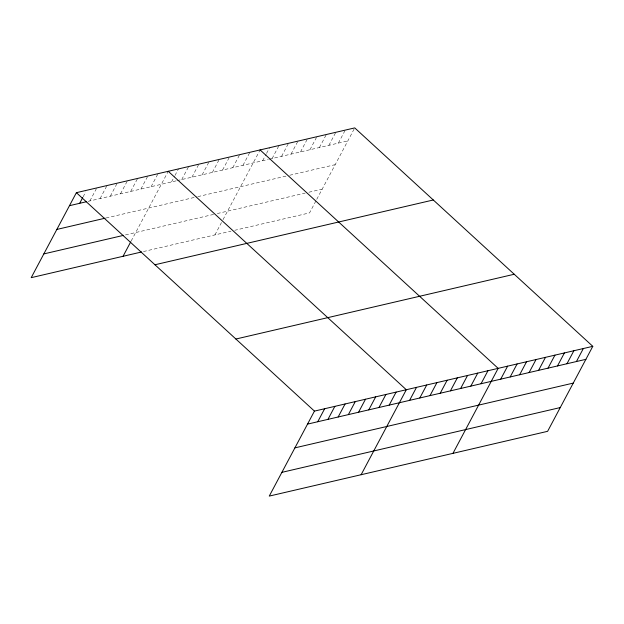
<?xml version="1.0" encoding="UTF-8"?>
<svg xmlns="http://www.w3.org/2000/svg" width="624" height="624" viewBox="0 0 624 624"><rect width="100%" height="100%" fill="white"/><g stroke="black" fill="none" stroke-linecap="round" stroke-linejoin="round"><path stroke-width="0.47" stroke-dasharray="3.12 2.34" d="M83.14 196.802L85.73 191.927M89.887 200.928L96.798 187.925M100.09 198.557L107.008 185.554M110.3 196.178L117.211 183.175M120.502 193.807L127.421 180.804M130.712 191.428L137.623 178.425M140.915 189.056L147.833 176.054M151.125 186.677L158.036 173.675M131.173 241.02L168.246 171.304M171.538 181.927L174.564 176.241M174.993 175.43L178.448 168.925M181.74 179.556L188.659 166.553M191.95 177.177L198.861 164.174M202.153 174.806L209.071 161.803M212.363 172.427L218.845 160.235M222.565 170.056L229.047 157.864M232.775 167.677L239.686 154.674M242.978 165.305L249.889 152.303M214.913 234.913L222.581 220.49M223.025 219.64L260.099 149.924M262.649 160.727L266.105 154.229M266.534 153.41L269.56 147.724M272.111 158.527L279.029 145.525M281.572 156.32L288.491 143.317M291.041 154.12L297.952 141.118M300.503 151.921L307.414 138.918M309.964 149.713L316.883 136.711M319.433 147.514L326.344 134.511M328.895 145.314L335.806 132.304M338.356 143.107L345.275 130.104M315.861 201.014L309.551 212.893L234.78 230.287M316.766 199.313L354.736 127.904M88.031 201.365L176.171 180.851M177.099 180.632L268.328 159.409M269.272 159.19L347.825 140.907M106.018 217.994L196.942 196.833M197.87 196.615L285.979 176.116M289.762 175.235L335.189 164.658M125.479 234.913L215.475 213.97M217.331 213.533L305.144 193.097M308.927 192.223L322.179 189.134M143.465 251.542L230.997 231.169"/><path stroke-width="0.94" d="M592.8 346.336L314.449 411.107L269.264 496.096L547.615 431.324L592.8 346.336L354.736 127.904L76.385 192.676L31.2 277.664L141.609 251.971M79.677 203.307L82.703 197.613M123.053 256.292L130.72 241.87M317.741 421.738L324.659 408.736M327.951 419.367L334.862 406.357M338.153 416.988L345.072 403.985M348.364 414.617L355.274 401.606M358.566 412.238L365.485 399.235M368.776 409.867L375.687 396.856M378.979 407.488L385.897 394.485M389.189 405.116L396.1 392.106M361.117 474.724L406.31 389.735L168.246 171.304M409.601 400.366L416.512 387.356M419.804 397.987L426.722 384.985M430.014 395.616L436.925 382.606M440.216 393.237L447.135 380.234M450.427 390.866L457.337 377.855M460.629 388.487L467.54 375.484M470.831 386.116L477.75 373.105M481.042 383.737L487.952 370.734M452.969 453.344L498.163 368.355L260.099 149.924M500.713 379.158L507.624 366.155M510.175 376.958L517.093 363.956M519.636 374.759L526.555 361.748M529.105 372.551L536.016 359.549M538.567 370.352L545.477 357.349M548.028 368.152L554.947 355.142M557.497 365.945L564.408 352.942M566.959 363.745L573.869 350.743M576.42 361.546L583.339 348.535M69.475 205.678L86.174 201.794M56.846 229.437L105.089 218.205M43.828 253.913L123.622 235.342M154.947 264.763L433.298 199.984M235.888 339.027L514.238 274.256M307.538 424.117L585.889 359.338M294.91 447.868L573.253 383.097M281.892 472.345L560.243 407.566M76.385 192.676L314.449 411.107"/></g></svg>
